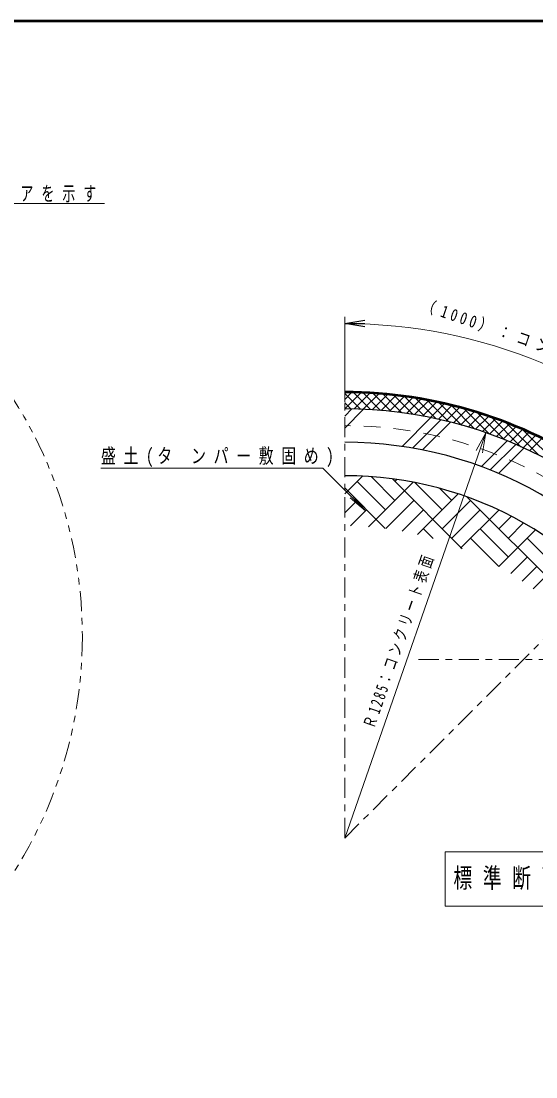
# Model space of a CAD drawing. Units: millimetres on the paper. Extents: x -365 to 0, y -33 to 257.
# Drawn here: x -210.1 to -133.1, y 99 to 257 of the extents above; entities that cross this region are included whole.
import ezdxf

# ---------------------------------------------------------------- set-up
doc = ezdxf.new("R2010")
doc.units = ezdxf.units.MM
for name, pattern in [('USER1', [4.5, 2.5, -2]), ('USER2', [6, 3, -1, 1, -1]), ('USER3', [8, 3, -1, 1, -1, 1, -1])]:
    doc.linetypes.add(name, pattern=pattern)
doc.layers.add('LY_1', color=7, linetype='Continuous', lineweight=13)
doc.styles.add('ＭＳ ゴシック', font='')
doc.styles.get('ＭＳ ゴシック').set_extended_font_data('MS Gothic')

# ---------------------------------------------------------------- blocks, each defined once
blk = doc.blocks.new('open_arrow')
at = {"color": 0, "linetype": 'Continuous', "lineweight": -2}
blk.add_lwpolyline([(7.5, 1.25), (0, 0), (7.5, -1.25)], dxfattribs=at)

msp = doc.modelspace()

# ---------------------------------------------------------------- linework, layer by layer
at = {"layer": 'LY_1', "lineweight": 50}
msp.add_line((0, 257), (-365, 257), dxfattribs=at)
at = {"layer": 'LY_1'}
for p, q in [((-231.428, 229.717), (-197.619, 229.717)), ((-161.673, 199.954), (-161.673, 212.713)), ((-161.673, 200.365), (-160.593, 201.446)), ((-159.313, 198.911), (-161.673, 201.271)), ((-161.67, 198.954), (-159.215, 201.409)), ((-157.827, 198.839), (-160.43, 201.443)), ((-160.271, 198.939), (-157.865, 201.345)), ((-156.303, 198.729), (-158.973, 201.4)), ((-158.902, 198.894), (-156.54, 201.257)), ((-157.559, 198.822), (-155.239, 201.143)), ((-154.738, 198.579), (-157.482, 201.322)), ((-156.243, 198.724), (-153.961, 201.007)), ((-153.129, 198.383), (-155.954, 201.209)), ((-154.952, 198.602), (-152.705, 200.849)), ((-151.47, 198.139), (-154.386, 201.055)), ((-149.756, 197.839), (-152.775, 200.858)), ((-160.764, 198.948), (-161.673, 199.857)), ((-153.684, 198.455), (-151.47, 200.67)), ((-152.438, 198.287), (-150.255, 200.47)), ((-151.214, 198.097), (-149.059, 200.251)), ((-147.98, 197.478), (-151.117, 200.614)), ((-150.01, 197.887), (-147.883, 200.014)), ((-146.135, 197.047), (-149.405, 200.317)), ((-148.826, 197.656), (-146.724, 199.758)), ((-147.661, 197.407), (-145.583, 199.485)), ((-144.209, 196.535), (-147.635, 199.961)), ((-146.514, 197.14), (-144.458, 199.196)), ((-142.187, 195.928), (-145.799, 199.539)), ((-161.673, 197.862), (-160.59, 198.945)), ((-161.673, 196.066), (-158.847, 198.892)), ((-153.096, 193.33), (-148.779, 197.647)), ((-145.385, 196.855), (-143.35, 198.89)), ((-144.273, 196.553), (-142.258, 198.568)), ((-140.052, 195.206), (-143.886, 199.04)), ((-143.177, 196.234), (-141.181, 198.23)), ((-142.098, 195.899), (-140.119, 197.878)), ((-137.775, 194.343), (-141.884, 198.453)), ((-135.315, 193.297), (-139.777, 197.76)), ((-151.547, 193.082), (-147.303, 197.326)), ((-150.034, 192.8), (-145.857, 196.977)), ((-141.034, 195.548), (-139.072, 197.511)), ((-139.986, 195.183), (-138.039, 197.129)), ((-138.952, 194.802), (-137.02, 196.734)), ((-137.934, 194.407), (-136.015, 196.325)), ((-132.603, 192), (-137.542, 196.939)), ((-161.673, 134.716), (-140.532, 195.376)), ((-136.929, 193.997), (-135.024, 195.902)), ((-135.938, 193.574), (-134.045, 195.467)), ((-129.513, 190.324), (-135.143, 195.954)), ((-134.961, 193.137), (-133.079, 195.018)), ((-133.997, 192.686), (-132.126, 194.557)), ((-141.212, 190.308), (-137.349, 194.171)), ((-139.912, 189.812), (-136.086, 193.638)), ((-138.636, 189.291), (-134.844, 193.083)), ((-198.171, 190.088), (-164.958, 190.088)), ((-164.958, 190.088), (-158.565, 183.694)), ((-161.673, 186.223), (-159.008, 188.889)), ((-155.563, 183.848), (-159.806, 188.09)), ((-154.149, 185.262), (-157.695, 188.808)), ((-144.072, 178.013), (-154.542, 188.483)), ((-154.149, 188.09), (-153.852, 188.387)), ((-155.602, 181.058), (-161.673, 187.129)), ((-158.094, 181.317), (-151.433, 187.979)), ((-147.078, 183.848), (-151.155, 187.925)), ((-145.664, 185.262), (-147.461, 187.059)), ((-161.673, 183.395), (-159.806, 185.262)), ((-158.565, 183.694), (-160.863, 185.623)), ((-158.565, 183.694), (-160.493, 185.992)), ((-155.534, 181.049), (-151.321, 185.262)), ((-150.763, 180.163), (-144.697, 186.229)), ((-147.078, 181.019), (-142.836, 185.262)), ((-119.027, 161.453), (-143.333, 185.759)), ((-160.794, 181.446), (-158.392, 183.848)), ((-153.094, 180.66), (-149.907, 183.848)), ((-145.664, 179.605), (-141.421, 183.848)), ((-144.325, 178.115), (-138.627, 183.814)), ((-138.593, 181.019), (-136.733, 182.88)), ((-137.179, 179.605), (-134.899, 181.885)), ((-148.424, 179.537), (-149.907, 181.019)), ((-137.179, 176.777), (-141.421, 181.019)), ((-138.596, 175.36), (-133.123, 180.832)), ((-138.593, 175.362), (-142.836, 179.605)), ((-130.108, 175.362), (-134.35, 179.605)), ((-133.478, 171.992), (-128.131, 177.339)), ((-136.825, 174.302), (-134.35, 176.777)), ((-135.12, 173.179), (-132.936, 175.362)), ((-146.616, 132.634), (-146.616, 124.501)), ((-95.816, 132.634), (-146.616, 132.634)), ((-146.616, 124.501), (-95.816, 124.501))]:
    msp.add_line(p, q, dxfattribs=at)
at = {"layer": 'LY_1', "lineweight": 25}
for p, q in [((-161.673, 211.713), (-158.673, 212.213)), ((-161.673, 211.713), (-158.673, 211.713)), ((-158.673, 211.213), (-161.673, 211.713))]:
    msp.add_line(p, q, dxfattribs=at)
at = {"layer": 'LY_1', "linetype": 'USER2'}
for p, q in [((-161.673, 134.716), (-161.673, 208.01)), ((-161.673, 134.716), (-106.039, 190.263)), ((-150.609, 161.453), (-86.673, 161.453))]:
    msp.add_line(p, q, dxfattribs=at)
at = {"layer": 'LY_1', "linetype": 'USER3'}
msp.add_circle((-266.944, 164.957), 66, dxfattribs=at)
at = {"layer": 'LY_1'}
msp.add_arc((-161.673, 134.716), 76.997, 44.95495, 90, dxfattribs=at)
at = {"layer": 'LY_1', "lineweight": 50}
msp.add_arc((-161.673, 134.716), 66.738, 55.55494, 90, dxfattribs=at)
at = {"layer": 'LY_1', "lineweight": 25}
for radius, start in [(64.238, 31.65018), (59.238, 30.75116), (54.238, 30.75116)]:
    msp.add_arc((-161.673, 134.716), radius, start, 90, dxfattribs=at)
at = {"layer": 'LY_1', "linetype": 'USER1'}
msp.add_arc((-161.673, 134.716), 61.738, 30.75116, 90, dxfattribs=at)

# ---------------------------------------------------------------- block references
at = {"layer": 'LY_1', "xscale": 0.4, "yscale": 0.4, "rotation": 250.8}
msp.add_blockref('open_arrow', (-140.532, 195.376), dxfattribs=at)

# ---------------------------------------------------------------- texts
at = {"layer": 'LY_1', "style": 'ＭＳ ゴシック'}
for s, insert, char_height, attachment_point in [('\\T1.61;\\W0.65;セ-フティエリアを示す', (-230.619, 229.867), 2.199, 7), ('\\T1.5;\\W0.75;盛土(タ\\~ンパー敷固め)', (-198.171, 190.238), 2.199, 7), ('\\T1.57;\\W0.7;標準断面図\u3000Ｓ＝１／20', (-121.216, 128.567), 2.933, 5)]:
    msp.add_mtext(s, dxfattribs=dict(at, insert=insert, char_height=char_height, attachment_point=attachment_point))
at = {"layer": 'LY_1', "char_height": 1.833, "style": 'ＭＳ ゴシック'}
for s, insert, attachment_point, rotation in [('\\T1.5;\\W0.8;（1000）：コンクリート表面', (-150.051, 214.529), 4, 340.996), ('\\T1.32;\\W0.7;Ｒ1285：コンクリート表面', (-152.534, 163.978), 8, 70.786)]:
    msp.add_mtext(s, dxfattribs=dict(at, insert=insert, attachment_point=attachment_point, rotation=rotation))

doc.saveas('drawing.dxf')
